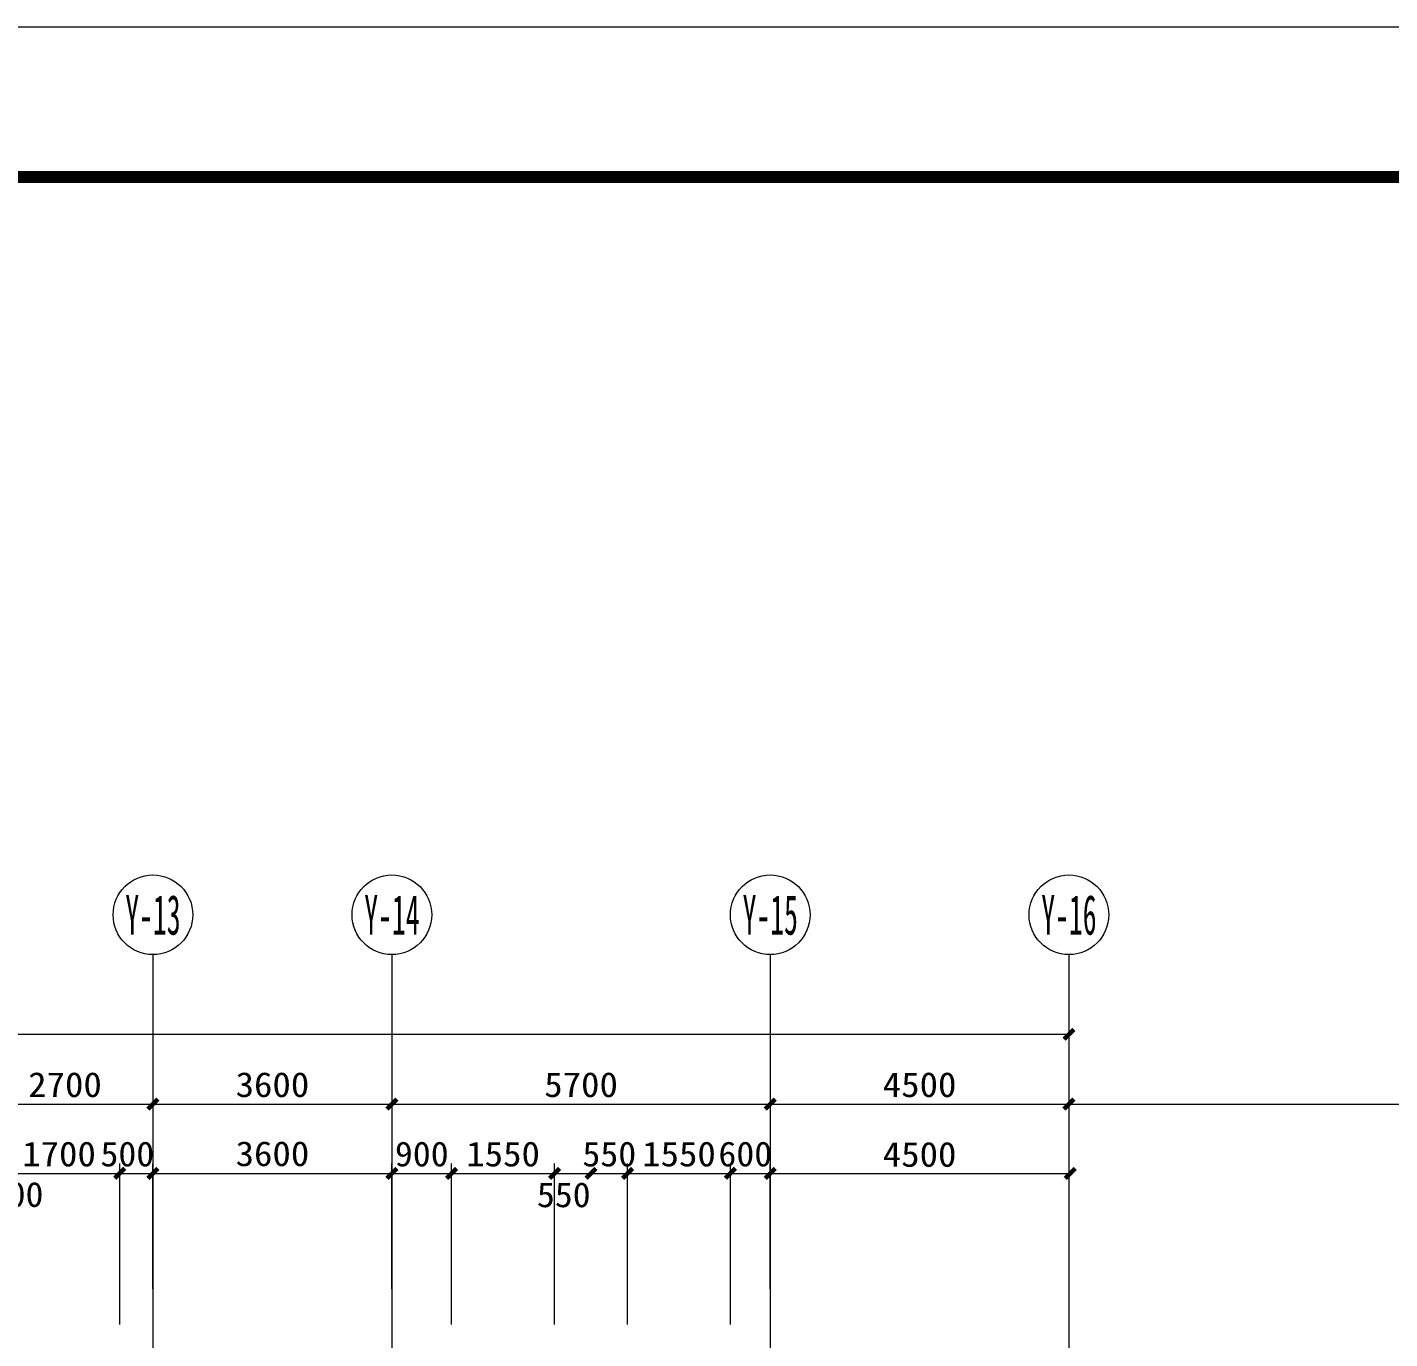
# Model space of a CAD drawing. Extents: x -307567 to 704339, y -10277 to 165507.
# Drawn here: x -218361 to -197834, y 145756 to 165506 of the extents above; entities that cross this region are included whole.
import ezdxf
from ezdxf.enums import TextEntityAlignment as Align

# ---------------------------------------------------------------- set-up
doc = ezdxf.new("R2010")
doc.units = 0
doc.header["$MEASUREMENT"] = 0
doc.layers.add('AXIS', color=7, linetype='CONTINUOUS', lineweight=5)
doc.layers.add('我的', color=255, linetype='CONTINUOUS', lineweight=0)
doc.styles.get("Standard").update_dxf_attribs({"font": 'txt', "height": 3})

msp = doc.modelspace()

# ---------------------------------------------------------------- linework, layer by layer
at = {"layer": 'AXIS'}
msp.add_lwpolyline([(-177306.93977, 165506.4863), (-307567.04743, 165506.4863), (-307567.04743, -10277.04998), (-177306.93977, -10277.04998)], close=True, dxfattribs=at)
at = {"layer": 'AXIS', "const_width": 180.29081}
msp.add_lwpolyline([(-179560.57485, 163252.85122), (-305313.41235, 163252.85122), (-305313.41235, -8023.4149), (-179560.57485, -8023.4149)], close=True, dxfattribs=at)
at = {"layer": '我的', "color": 0}
for p, q in [((-216467.34385, 151540.4753), (-216467.34385, 148240.4918)), ((-212867.36185, 151540.4753), (-212867.36185, 148240.4918)), ((-207167.39035, 151540.4753), (-207167.39035, 148240.4918)), ((-202667.41285, 151540.4753), (-202667.41285, 148240.4918)), ((-257217.14315, 150340.47214), (-202667.41285, 150340.47214)), ((-219117.33365, 149290.47739), (-216467.34385, 149290.47739)), ((-216467.34385, 149290.47739), (-212867.36185, 149290.47739)), ((-212867.36185, 149290.47739), (-207167.39035, 149290.47739)), ((-207167.39035, 149290.47739), (-202667.41285, 149290.47739)), ((-202667.41285, 149290.47739), (-190667.47285, 149290.47739)), ((-218667.3359, 148246.08564), (-216917.3416, 148246.08564)), ((-216967.34288, 145967.87132), (-216967.34288, 148396.08489)), ((-216917.3416, 148246.08564), (-216467.34385, 148246.08564)), ((-216467.34385, 146505.86912), (-216467.34385, 148396.08489)), ((-216467.34385, 146505.86912), (-216467.34385, 148396.08489)), ((-216467.34385, 148246.08564), (-214942.353, 148246.08564)), ((-216467.34385, 148240.4918), (-216467.34385, 95170.08149)), ((-214942.353, 148246.08564), (-212867.36185, 148246.08564)), ((-212867.36185, 146505.86912), (-212867.36185, 148396.08489)), ((-212867.36185, 148246.08564), (-211967.36635, 148246.08564)), ((-212867.36185, 148240.4918), (-212867.36185, 134180.00302)), ((-211967.36635, 145967.87132), (-211967.36635, 148396.08489)), ((-211967.36635, 148246.08564), (-210417.37715, 148246.08564)), ((-210417.37715, 145967.87132), (-210417.37715, 148396.08489)), ((-210417.37715, 148246.08564), (-209867.37685, 148246.08564)), ((-209867.37685, 148246.08564), (-209317.3857, 148246.08564)), ((-209317.3857, 145967.87132), (-209317.3857, 148396.08489)), ((-209317.3857, 148246.08564), (-202667.41285, 148246.08564)), ((-207767.38735, 145967.87132), (-207767.38735, 148396.08489)), ((-207767.38735, 148246.08564), (-207167.39035, 148246.08564)), ((-207167.39035, 146505.86912), (-207167.39035, 148396.08489)), ((-207167.39035, 148240.4918), (-207167.39035, 95170.08149)), ((-202667.41285, 148240.4918), (-202667.41285, 95170.08149))]:
    msp.add_line(p, q, dxfattribs=at)
at = {"layer": '我的', "color": 0, "const_width": 67.49966}
for points in [[(-202742.41247, 150265.47252), (-202592.41322, 150415.47177)], [(-216542.34347, 149215.47777), (-216392.34422, 149365.47702)], [(-212942.36147, 149215.47777), (-212792.36222, 149365.47702)], [(-207242.38997, 149215.47777), (-207092.39072, 149365.47702)], [(-202742.41247, 149215.47777), (-202592.41322, 149365.47702)], [(-217042.3425, 148171.08602), (-216892.34325, 148321.08527)], [(-216542.34347, 148171.08602), (-216392.34422, 148321.08527)], [(-216542.34347, 148171.08602), (-216392.34422, 148321.08527)], [(-212942.36147, 148171.08602), (-212792.36222, 148321.08527)], [(-212042.36597, 148171.08602), (-211892.36672, 148321.08527)], [(-210492.37678, 148171.08602), (-210342.37753, 148321.08527)], [(-209942.37647, 148171.08602), (-209792.37722, 148321.08527)], [(-209392.38533, 148171.08602), (-209242.38608, 148321.08527)], [(-207842.38697, 148171.08602), (-207692.38772, 148321.08527)], [(-207242.38997, 148171.08602), (-207092.39072, 148321.08527)], [(-202722.41746, 148171.08602), (-202572.41821, 148321.08527)]]:
    msp.add_lwpolyline(points, dxfattribs=at)
at = {"layer": '我的', "color": 0}
for centre in [(-216467.34385, 152140.4723), (-212867.36185, 152140.4723), (-207167.39035, 152140.4723), (-202667.41285, 152140.4723)]:
    msp.add_circle(centre, 599.997, dxfattribs=at)

# ---------------------------------------------------------------- texts
for s, height, width, p, p2 in [('Y-13', 599.997, 0.416251, (-216883.59543, 151840.4738), (-216051.09685, 151840.4738)), ('Y-14', 599.997, 0.416251, (-213283.61343, 151840.4738), (-212451.11485, 151840.4738)), ('Y-15', 599.997, 0.416249, (-207583.64193, 151840.4738), (-206751.14792, 151840.4738)), ('Y-16', 599.997, 0.416249, (-203083.66443, 151840.4738), (-202251.17042, 151840.4738)), ('2700', 374.998125, 0.887999, (-218347.33781, 149395.4787), (-217237.34427, 149395.4787)), ('3600', 374.998125, 0.887999, (-215222.35191, 149395.4787), (-214112.35837, 149395.4787)), ('5700', 374.998125, 0.887999, (-210572.37516, 149395.4787), (-209462.38162, 149395.4787)), ('4500', 374.998125, 0.887996, (-205472.40066, 149395.4787), (-204362.4117, 149395.4787)), ('1700', 374.998125, 0.98667, (-218437.33827, 148351.08695), (-217327.34016, 148351.08695)), ('500', 374.998125, 0.925713, (-217258.34179, 148351.08695), (-216448.34675, 148351.08695)), ('3600', 374.998125, 0.887999, (-215222.35191, 148355.48146), (-214112.35837, 148355.48146)), ('900', 374.998125, 0.925713, (-212822.36391, 148351.08695), (-212012.36887, 148351.08695)), ('1550', 374.998125, 0.934736, (-211747.37081, 148351.08695), (-210637.37727, 148351.08695)), ('550', 374.998125, 0.863999, (-209997.3765, 148351.08695), (-209187.38147, 148351.08695)), ('1550', 374.998125, 0.93474, (-209097.38558, 148351.08695), (-207987.38747, 148351.08695)), ('600', 374.998125, 0.925718, (-207948.3862, 148351.08695), (-207138.38659, 148351.08695)), ('4500', 374.998125, 0.887996, (-205472.40066, 148345.48395), (-204362.4117, 148345.48395)), ('500', 374.998125, 0.925713, (-218927.33521, 147741.09244), (-218117.34018, 147741.09244)), ('550', 374.998125, 0.863999, (-210683.37314, 147736.93596), (-209873.3781, 147736.93596))]:
    msp.add_text(s, height=height, dxfattribs=dict(at, width=width)).set_placement(p, p2, align=Align.FIT)

doc.saveas('drawing.dxf')
